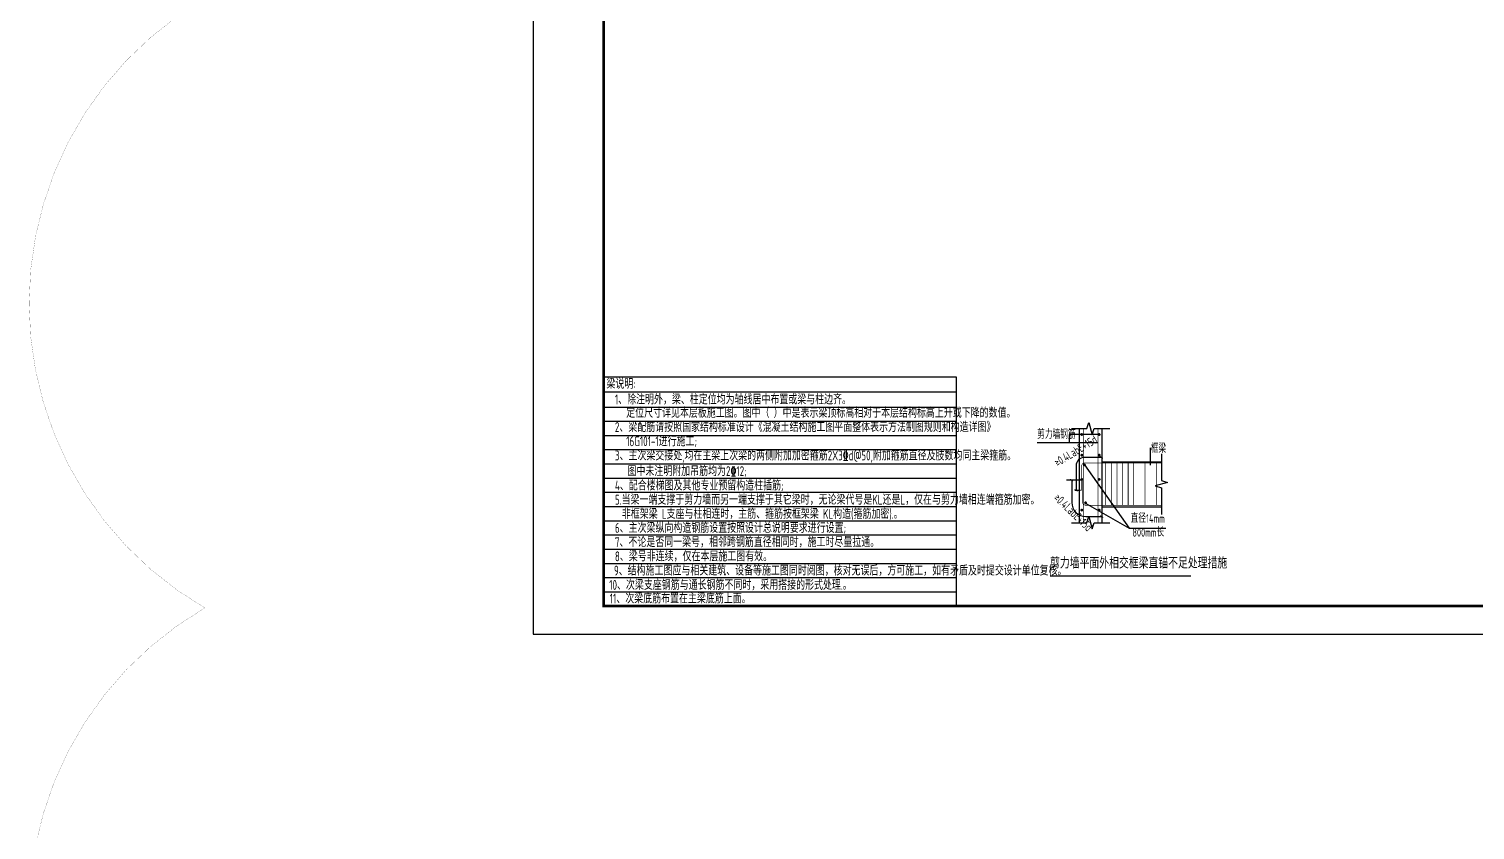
# Model space of a CAD drawing. Extents: x -668857 to 154266, y -275694 to 291306.
# Drawn here: x -143481 to -92044, y 159815 to 188304 of the extents above; entities that cross this region are included whole.
import ezdxf
from ezdxf.enums import TextEntityAlignment as Align

# ---------------------------------------------------------------- set-up
doc = ezdxf.new("R2010")
doc.units = 0
doc.header["$LTSCALE"] = 1000
doc.layers.get('0').update_dxf_attribs({"linetype": 'CONTINUOUS'})
for name, color, linetype in [('-TK', 7, 'CONTINUOUS'), ('DIM', 2, 'CONTINUOUS'), ('LINK', 6, 'CONTINUOUS'), ('REIND', 1, 'CONTINUOUS'), ('S-文字', 7, 'CONTINUOUS'), ('S-表格线', 54, 'CONTINUOUS'), ('TEXT', 2, 'CONTINUOUS'), ('THIN', 7, 'CONTINUOUS')]:
    doc.layers.add(name, color=color, linetype=linetype)
doc.layers.add('审图修改', color=2, linetype='CONTINUOUS', plot=False)
doc.styles.add('TSSD_Norm', font='Tssdeng.shx', dxfattribs={"bigfont": 'tssdchn.shx'})
doc.styles.add('TSSD_REIN', font='tssdeng.shx', dxfattribs={"width": 0.7, "height": 300, "bigfont": 'tssdchn.shx'})

# ---------------------------------------------------------------- blocks, each defined once
blk = doc.blocks.new('A1')
blk.add_lwpolyline([(0, 59400), (0, 0), (84100, 0), (84100, 59400)], close=True)
at = {"const_width": 100}
blk.add_lwpolyline([(2500, 58400), (2500, 1000), (83100, 1000), (83100, 58400)], close=True, dxfattribs=at)
blk = doc.blocks.new('A$C2E181E2C')
at = {"linetype": 'Continuous'}
for points in [[(1215, 5268), (1765, 5268), (1835, 5488), (1955, 5048), (2025, 5268), (2575, 5268)], [(1495, 5268), (1495, 1922)], [(2295, 5268), (2295, 1922)], [(4415, 4371), (4415, 3421), (4635, 3351), (4195, 3231), (4415, 3161), (4415, 2211)], [(2295, 4091), (4415, 4091)], [(1215, 1922), (1765, 1922), (1835, 2142), (1955, 1702), (2025, 1922), (2575, 1922)], [(2295, 2491), (4415, 2491)]]:
    blk.add_lwpolyline(points, dxfattribs=at)
at = {"linetype": 'Continuous', "const_width": 50}
blk.add_lwpolyline([(453, 25), (5462, 25)], dxfattribs=at)
at = {"layer": 'DIM'}
for p, q in [((2295, 4241), (1678, 4241)), ((1378, 3941), (1378, 3062)), ((1546, 3430), (1042, 3430)), ((1226, 3430), (1226, 2641)), ((1726, 2141), (2295, 2141))]:
    blk.add_line(p, q, dxfattribs=at)
at = {"layer": 'DIM', "const_width": 30}
for points in [[(2232, 4284), (2336, 4212)], [(1164, 3473), (1267, 3401)], [(1324, 3111), (1428, 3039)], [(2243, 2177), (2347, 2104)]]:
    blk.add_lwpolyline(points, dxfattribs=at)
at = {"layer": 'DIM'}
blk.add_lwpolyline([(1532, 3062), (1341, 3062)], dxfattribs=at)
for centre, radius, start, end in [((1678, 3941), 300, 90, 180), ((1726, 2641), 500, 180, 270)]:
    blk.add_arc(centre, radius, start, end, dxfattribs=at)
at = {"layer": 'LINK', "color": 1, "const_width": 25}
for points in [[(1641, 5268), (1641, 1922)], [(2162, 5268), (2162, 1922)], [(2432, 4041), (2432, 2541)], [(2632, 4041), (2632, 2541)], [(2832, 4041), (2832, 2541)], [(3032, 4041), (3032, 2541)], [(3232, 4041), (3232, 2541)], [(3432, 4041), (3432, 2541)], [(3832, 4041), (3832, 2541)], [(4232, 4041), (4232, 2541)]]:
    blk.add_lwpolyline(points, dxfattribs=at)
for points in [[(4415, 4041), (1678, 4041, 0.414214), (1578, 3941), (1578, 3062)], [(1607, 3430), (1607, 2641, 0.300979), (1726, 2541), (4415, 2541)]]:
    blk.add_lwpolyline(points, format="xyb", dxfattribs=at)
at = {"layer": 'REIND', "const_width": 50}
for points in [[(1608, 5058, 1), (1558, 5058, 1)], [(2226, 5058, 1), (2176, 5058, 1)], [(1610, 4324, 1), (1560, 4324, 1)], [(2228, 4324, 1), (2178, 4324, 1)], [(1703, 3978, 1), (1653, 3978, 1)], [(1608, 3461, 1), (1558, 3461, 1)], [(2226, 3461, 1), (2176, 3461, 1)], [(1742, 2629, 1), (1692, 2629, 1)], [(1608, 2370, 1), (1558, 2370, 1)], [(2226, 2370, 1), (2176, 2370, 1)]]:
    blk.add_lwpolyline(points, format="xyb", close=True, dxfattribs=at)
at = {"layer": 'THIN'}
for p, q in [((2162, 4767), (0, 4767)), ((2226, 5058), (1138, 5058)), ((1138, 5058), (1138, 4767)), ((1678, 3978), (3271, 1732)), ((1692, 2629), (3271, 1732)), ((3271, 1732), (4577, 1732))]:
    blk.add_line(p, q, dxfattribs=at)
blk.add_lwpolyline([(4015, 4584), (4015, 3965)], dxfattribs=at)
at = {"layer": 'TEXT', "color": 0, "style": 'TSSD_Norm', "width": 0.7}
blk.add_text('剪力墙平面外相交框梁直锚不足处理措施', height=400, dxfattribs=at).set_placement((454, 172), align=Align.BOTTOM_LEFT)
at = {"layer": 'THIN', "style": 'TSSD_REIN', "width": 0.7}
for s, p in [('剪力墙钢筋', (-2, 4818)), ('框梁', (4036, 4317)), ('直径14mm', (3321, 1833)), ('800mm长', (3383, 1337))]:
    blk.add_text(s, height=300, dxfattribs=at).set_placement(p, align=Align.BOTTOM_LEFT)
for rotation, p in [(31.4301, (766, 3828)), (316.0621, (504, 2706))]:
    blk.add_text('≥0.4LabE+15d', height=300, rotation=rotation, dxfattribs=at).set_placement(p, align=Align.BOTTOM_LEFT)

msp = doc.modelspace()

# ---------------------------------------------------------------- linework, layer by layer
at = {"layer": 'S-表格线'}
for p, q in [((-123041.57, 175928.78), (-123041.57, 167782.28)), ((-123041.57, 175928.78), (-110502.32, 175928.78)), ((-110502.32, 175928.78), (-110502.32, 167782.28)), ((-123041.57, 175394.03), (-110502.32, 175394.03)), ((-123041.57, 174859.28), (-110502.32, 174859.28)), ((-123041.57, 174353.78), (-110502.32, 174353.78)), ((-123041.57, 173848.28), (-110502.32, 173848.28)), ((-123041.57, 173342.78), (-110502.32, 173342.78)), ((-123041.57, 172837.28), (-110502.32, 172837.28)), ((-123041.57, 172331.78), (-110502.32, 172331.78)), ((-123041.57, 171826.28), (-110502.32, 171826.28)), ((-123041.57, 171320.78), (-110502.32, 171320.78)), ((-123041.57, 170815.28), (-110502.32, 170815.28)), ((-123041.57, 170309.78), (-110502.32, 170309.78)), ((-123041.57, 169804.28), (-110502.32, 169804.28)), ((-123041.57, 169298.78), (-110502.32, 169298.78)), ((-123041.57, 168793.28), (-110502.32, 168793.28)), ((-123041.57, 168287.78), (-110502.32, 168287.78)), ((-123041.57, 167782.28), (-110502.32, 167782.28))]:
    msp.add_line(p, q, dxfattribs=at)
at = {"layer": '审图修改', "const_width": 5}
msp.add_lwpolyline([(-137220.93, 16079.09, -0.57735027), (-137220.93, 37741.36, -0.57735027), (-137220.93, 59403.64, -0.57735027), (-137220.93, 81065.92, -0.57735027), (-137220.93, 102728.19, -0.57735027), (-137220.93, 124390.47, -0.57735027), (-137220.93, 146052.75, -0.57735027), (-137220.93, 167715.02, -0.57735027), (-137220.93, 189377.3, -0.57735027), (-137220.93, 211039.58, -0.57735027), (-137220.93, 232701.85, -0.57735027), (-137220.93, 232701.85, -0.57735027)], format="xyb", dxfattribs=at)

# ---------------------------------------------------------------- block references
at = {"layer": '-TK'}
msp.add_blockref('A1', (-125541.57, 166782.28), dxfattribs=at)
msp.add_blockref('A$C2E181E2C', (-107615.18, 168823.41))

# ---------------------------------------------------------------- texts
at = {"layer": 'S-文字', "style": 'TSSD_REIN', "width": 0.7}
for s, p in [('梁说明:  ', (-122938.48, 175509.02)), ('1、除注明外，梁、柱定位均为轴线居中布置或梁与柱边齐。', (-122638.63, 174953.61)), ('定位尺寸详见本层板施工图。图中（ ）中是表示梁顶标高相对于本层结构标高上升或下降的数值。', (-122235.85, 174477.36)), ('2、梁配筋请按照国家结构标准设计《混凝土结构施工图平面整体表示方法制图规则和构造详图》', (-122638.63, 173971.86)), ('3、主次梁交接处,均在主梁上次梁的两侧附加加密箍筋2X3\x84d@50,附加箍筋直径及肢数均同主梁箍筋。', (-122638.63, 172960.86)), ('16G101-1进行施工;', (-122235.62, 173466.36)), ('图中未注明附加吊筋均为2%%13212;', (-122190.99, 172404.02)), ('4、配合楼梯图及其他专业预留构造柱插筋;', (-122638.63, 171893.11)), ('5.当梁一端支撑于剪力墙而另一端支撑于其它梁时，无论梁代号是KL还是L，仅在与剪力墙相连端箍筋加密。', (-122638.63, 171387.61)), ('6、主次梁纵向构造钢筋设置按照设计总说明要求进行设置;', (-122638.63, 170385.11)), ('非框架梁 L支座与柱相连时，主筋、箍筋按框架梁 KL构造(箍筋加密).。', (-122391.52, 170883.92)), ('7、不论是否同一梁号，相邻跨钢筋直径相同时，施工时尽量拉通。', (-122638.63, 169879.61)), ('8、梁号非连续，仅在本层施工图有效。', (-122638.63, 169374.11)), ('9、结构施工图应与相关建筑、设备等施工图同时阅图，核对无误后，方可施工，如有矛盾及时提交设计单位复核。', (-122674.34, 168868.61)), ('10、次梁支座钢筋与通长钢筋不同时，采用搭接的形式处理.。', (-122840.29, 168357.33)), ('11、次梁底筋布置在主梁底筋上面。', (-122821.6, 167876.38))]:
    msp.add_text(s, height=350, dxfattribs=at).set_placement(p)

doc.saveas('drawing.dxf')
